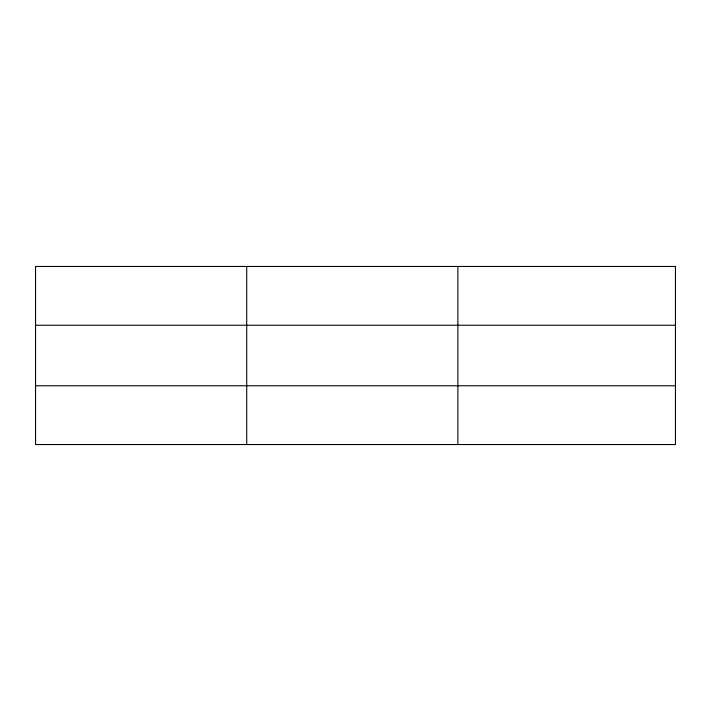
<?xml version="1.0" encoding="UTF-8"?>
<svg xmlns="http://www.w3.org/2000/svg" width="711" height="711" viewBox="0 0 711 711"><rect width="100%" height="100%" fill="white"/><g stroke="black" fill="none" stroke-linecap="round" stroke-linejoin="round"><path stroke-width="1.07" d="M246.717 444.535L246.717 266.465M457.884 444.535L457.884 266.465M35.55 325.229L675.45 325.229M35.55 385.771L675.45 385.771M675.45 266.465L675.45 444.535L35.55 444.535L35.55 266.465L675.45 266.465"/></g></svg>
